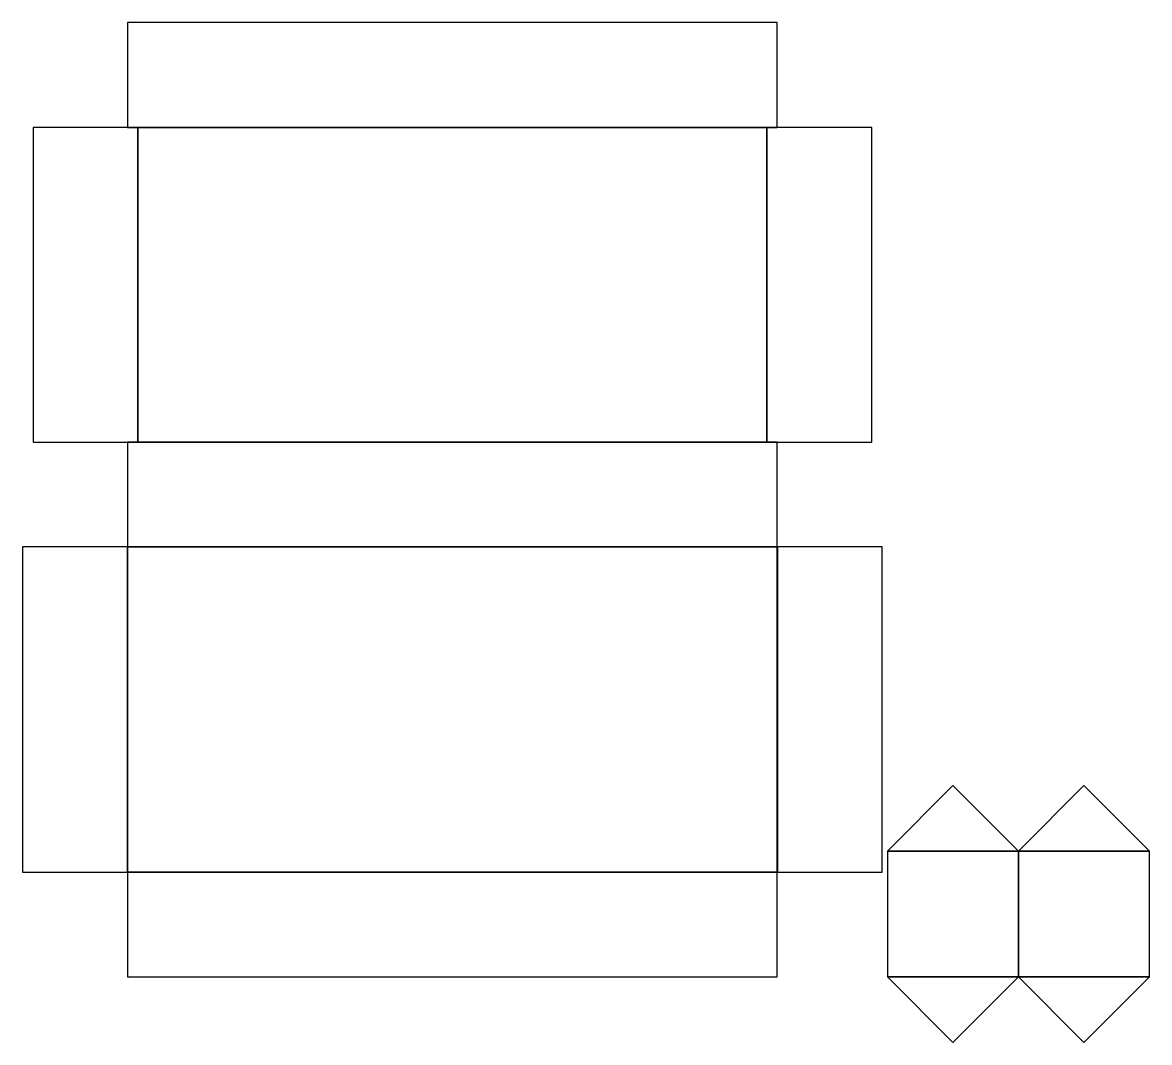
# Model space of a CAD drawing. Header units: metres. Extents: x 0 to 430, y -25 to 364.
import ezdxf

# ---------------------------------------------------------------- set-up
doc = ezdxf.new("R2010")
doc.units = ezdxf.units.M

msp = doc.modelspace()

# ---------------------------------------------------------------- linework, layer by layer
for p, q in [((288, 364.04), (40, 364.04)), ((40, 364.04), (40, 324.04)), ((288, 324.04), (288, 364.04)), ((44, 324.03), (4, 324.03)), ((4, 324.03), (4, 204.03)), ((40, 324.04), (288, 324.04)), ((44, 204.03), (44, 324.03)), ((284.01, 324.03), (44.01, 324.03)), ((44.01, 324.03), (44.01, 204.03)), ((284.01, 204.03), (284.01, 324.03)), ((324.02, 324.03), (284.02, 324.03)), ((284.02, 324.03), (284.02, 204.03)), ((324.02, 204.03), (324.02, 324.03)), ((4, 204.03), (44, 204.03)), ((288.01, 204.02), (40.01, 204.02)), ((40.01, 204.02), (40.01, 164.02)), ((44.01, 204.03), (284.01, 204.03)), ((284.02, 204.03), (324.02, 204.03)), ((288.01, 164.02), (288.01, 204.02)), ((40, 164.01), (0, 164.01)), ((0, 164.01), (0, 40.01)), ((40, 40.01), (40, 164.01)), ((40.01, 164.02), (288.01, 164.02)), ((288.01, 164.01), (40.01, 164.01)), ((40.01, 164.01), (40.01, 40.01)), ((288.01, 40.01), (288.01, 164.01)), ((328.02, 164.01), (288.02, 164.01)), ((288.02, 164.01), (288.02, 40.01)), ((328.02, 40.01), (328.02, 164.01)), ((355, 73), (330, 48.01)), ((380, 48.01), (355, 73)), ((405.01, 73), (380.01, 48.01)), ((430.01, 48.01), (405.01, 73)), ((330, 48.01), (380, 48.01)), ((380, 48), (330, 48)), ((330, 48), (330, 0)), ((380, 0), (380, 48)), ((380.01, 48.01), (430.01, 48.01)), ((430.01, 48), (380.01, 48)), ((380.01, 48), (380.01, 0)), ((430.01, 0), (430.01, 48)), ((0, 40.01), (40, 40.01)), ((40.01, 40.01), (288.01, 40.01)), ((288.01, 40), (40.01, 40)), ((40.01, 40), (40.01, 0)), ((288.01, 0), (288.01, 40)), ((288.02, 40.01), (328.02, 40.01)), ((40.01, 0), (288.01, 0)), ((330, 0), (380, 0)), ((380.01, 0), (430.01, 0)), ((380, -0.01), (330, -0.01)), ((330, -0.01), (355, -25)), ((355, -25), (380, -0.01)), ((430.01, -0.01), (380.01, -0.01)), ((380.01, -0.01), (405.01, -25)), ((405.01, -25), (430.01, -0.01))]:
    msp.add_line(p, q)

doc.saveas('drawing.dxf')
